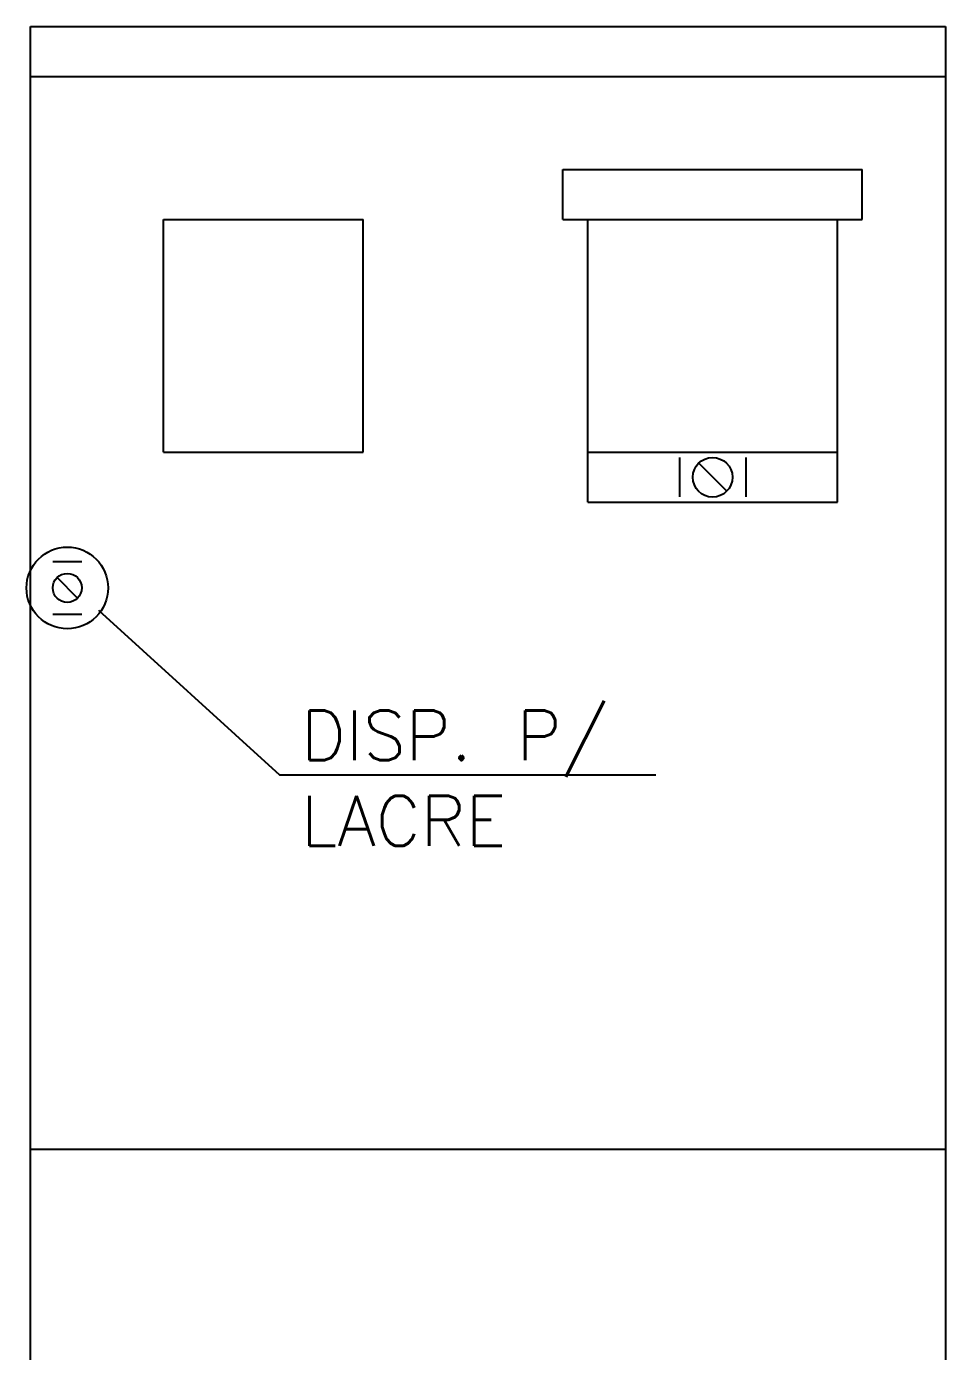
# Model space of a CAD drawing. Extents: x 32.364 to 32.474, y 16.372 to 16.556.
# Drawn here: x 32.3912 to 32.4465, y 16.4766 to 16.5563 of the extents above; entities that cross this region are included whole.
import ezdxf

# ---------------------------------------------------------------- set-up
doc = ezdxf.new("R2010")
doc.units = 0
doc.header["$MEASUREMENT"] = 0
doc.linetypes.add('TRACEJ', pattern=[0.75, 0.5, -0.25])
doc.linetypes.add('TRACEJP', pattern=[0.3, 0.2, -0.1])
doc.layers.get('0').update_dxf_attribs({"linetype": 'CONTINUOUS'})
doc.layers.add('A-TRACEJ', color=15, linetype='TRACEJ')
doc.layers.add('ENTRADA', color=7, linetype='CONTINUOUS')
doc.styles.add('R60', font='txt', dxfattribs={"height": 0.15, "bigfont": 'RHENO'})

# ---------------------------------------------------------------- blocks, each defined once
blk = doc.blocks.new('DISP_LAC')
for p, q in [((-0.1583, 0.0872), (-0.1583, -0.0872)), ((0.1583, 0.0872), (0.1583, -0.0872)), ((-0.0616, -0.0616), (0.0616, 0.0616))]:
    blk.add_line(p, q)
blk.add_circle((0, 0), 0.0872)
at = {"layer": 'A-TRACEJ', "linetype": 'TRACEJP'}
blk.add_circle((0, 0), 0.2453, dxfattribs=at)

msp = doc.modelspace()

# ---------------------------------------------------------------- linework, layer by layer
at = {"layer": 'ENTRADA'}
for p, q in [((32.391488, 16.396276), (32.391488, 16.556276)), ((32.391488, 16.556276), (32.446488, 16.556276)), ((32.446488, 16.556276), (32.446488, 16.396276)), ((32.391488, 16.553276), (32.446488, 16.553276)), ((32.423488, 16.547676), (32.441488, 16.547676)), ((32.423488, 16.544676), (32.423488, 16.547676)), ((32.441488, 16.544676), (32.441488, 16.547676)), ((32.399488, 16.544676), (32.411488, 16.544676)), ((32.399488, 16.530676), (32.399488, 16.544676)), ((32.411488, 16.530676), (32.411488, 16.544676)), ((32.423488, 16.544676), (32.441488, 16.544676)), ((32.424988, 16.527676), (32.424988, 16.544676)), ((32.439988, 16.527676), (32.439988, 16.544676)), ((32.399488, 16.530676), (32.411488, 16.530676)), ((32.424988, 16.530676), (32.439988, 16.530676)), ((32.430497, 16.530367), (32.430497, 16.528)), ((32.431653, 16.530025), (32.433337, 16.528341)), ((32.434492, 16.530367), (32.434492, 16.528)), ((32.424988, 16.527676), (32.439988, 16.527676)), ((32.395568, 16.521187), (32.406443, 16.511278)), ((32.406443, 16.511278), (32.429076, 16.511278)), ((32.391488, 16.488776), (32.446488, 16.488776))]:
    msp.add_line(p, q, dxfattribs=at)
msp.add_circle((32.432488, 16.529176), 0.001191, dxfattribs=at)

# ---------------------------------------------------------------- block references
at = {"layer": 'ENTRADA', "xscale": 0.01, "yscale": 0.01, "zscale": 0.01, "rotation": 90}
msp.add_blockref('DISP_LAC', (32.393696, 16.522526), dxfattribs=at)

# ---------------------------------------------------------------- texts
at = {"layer": 'ENTRADA', "style": 'R60'}
for s, p in [('DISP. P/', (32.407742, 16.512163)), ('LACRE', (32.407742, 16.50702))]:
    msp.add_text(s, height=0.003, dxfattribs=at).set_placement(p)

doc.saveas('drawing.dxf')
